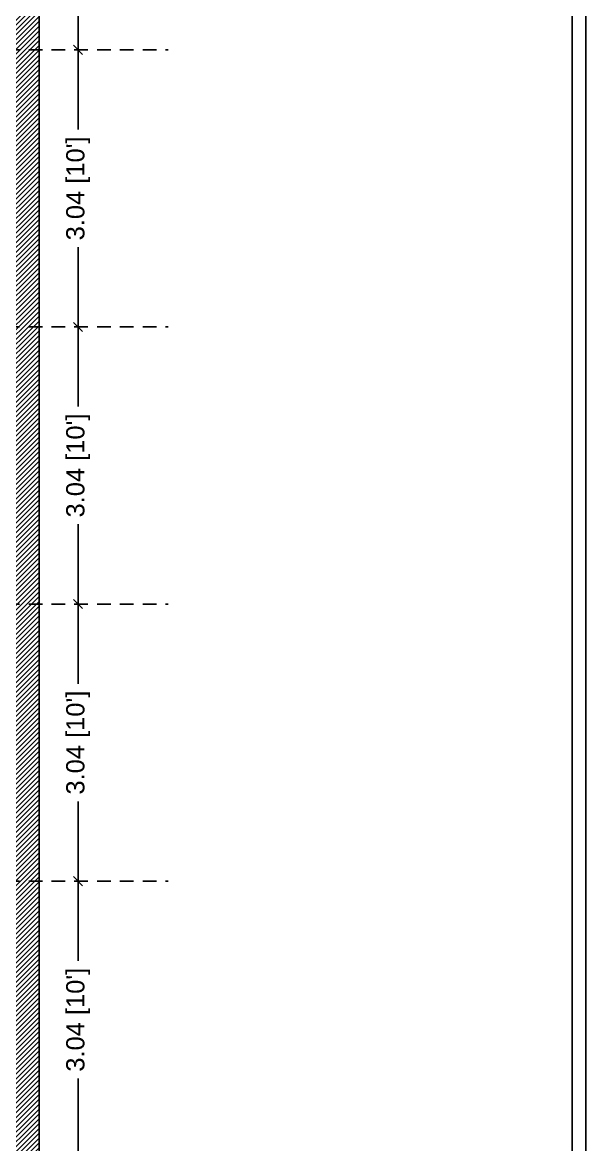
# Model space of a CAD drawing. Header units: metres. Extents: x 0 to 8495, y 0 to 3455.
# Drawn here: x 8300.22 to 8306.47, y 89.07 to 101.38 of the extents above; entities that cross this region are included whole.
import ezdxf

# ---------------------------------------------------------------- set-up
doc = ezdxf.new("R2010")
doc.units = ezdxf.units.M
doc.header["$MEASUREMENT"] = 0
doc.linetypes.add('DASHED', pattern=[0.75, 0.5, -0.25])
doc.layers.get('0').update_dxf_attribs({"lineweight": 18})
doc.layers.add('Columns', color=12, linetype='Continuous', lineweight=25)
doc.styles.add('Annotative', font='arial.ttf')
doc.dimstyles.get("Standard").update_dxf_attribs({"dimtxt": 0.2, "dimasz": 0.1, "dimexe": 0.08, "dimexo": 0.1125, "dimgap": 0.09, "dimtad": 0, "dimtoh": 1, "dimzin": 0, "dimdsep": 46, "dimtxsty": 'Annotative', "dimblk": 'OBLIQUE', "dimcen": 0.09, "dimse1": 1, "dimse2": 1, "dimclrt": 256, "dimadec": 0, "dimazin": 0, "dimtfac": 1, "dimtofl": 0, "dimtmove": 0, "dimatfit": 3, "dimldrblk": 'OBLIQUE', "dimfxl": 1, "dimtolj": 1, "dimtzin": 0, "dimarcsym": 0})

# ---------------------------------------------------------------- blocks, each defined once
blk = doc.blocks.new('_Oblique')
at = {"color": 0, "linetype": 'ByBlock', "lineweight": -2}
blk.add_line((-0.5, -0.5), (0.5, 0.5), dxfattribs=at)
blk = doc.blocks.new('*D185')
at = {"color": 0, "lineweight": -2, "transparency": 16777216}
for p, q in [((8300.828, 91.958), (8300.828, 91.084)), ((8300.828, 88.918), (8300.828, 89.793))]:
    blk.add_line(p, q, dxfattribs=at)
at = {"layer": 'Defpoints', "color": 0, "transparency": 16777216}
for p in [(8300.4, 91.958), (8300.828, 91.958), (8300.4, 88.918)]:
    blk.add_point(p, dxfattribs=at)
at = {"color": 0, "lineweight": -2, "transparency": 16777216, "xscale": 0.1, "yscale": 0.1, "zscale": 0.1}
for p, rotation in [((8300.828, 91.958), 90), ((8300.828, 88.918), 270)]:
    blk.add_blockref('_Oblique', p, dxfattribs=dict(at, rotation=rotation))
at = {"transparency": 16777216, "insert": (8300.828, 90.438), "char_height": 0.2, "attachment_point": 5, "rotation": 90, "style": 'Annotative'}
blk.add_mtext("\\A1;3.04 [10']", dxfattribs=at)
blk = doc.blocks.new('*D186')
at = {"color": 0, "lineweight": -2, "transparency": 16777216}
for p, q in [((8300.828, 94.998), (8300.828, 94.124)), ((8300.828, 91.958), (8300.828, 92.833))]:
    blk.add_line(p, q, dxfattribs=at)
at = {"layer": 'Defpoints', "color": 0, "transparency": 16777216}
for p in [(8300.4, 94.998), (8300.828, 94.998), (8300.4, 91.958)]:
    blk.add_point(p, dxfattribs=at)
at = {"color": 0, "lineweight": -2, "transparency": 16777216, "xscale": 0.1, "yscale": 0.1, "zscale": 0.1}
for p, rotation in [((8300.828, 94.998), 90), ((8300.828, 91.958), 270)]:
    blk.add_blockref('_Oblique', p, dxfattribs=dict(at, rotation=rotation))
at = {"transparency": 16777216, "insert": (8300.828, 93.478), "char_height": 0.2, "attachment_point": 5, "rotation": 90, "style": 'Annotative'}
blk.add_mtext("\\A1;3.04 [10']", dxfattribs=at)
blk = doc.blocks.new('*D187')
at = {"color": 0, "lineweight": -2, "transparency": 16777216}
for p, q in [((8300.828, 98.038), (8300.828, 97.164)), ((8300.828, 94.998), (8300.828, 95.873))]:
    blk.add_line(p, q, dxfattribs=at)
at = {"layer": 'Defpoints', "color": 0, "transparency": 16777216}
for p in [(8300.4, 98.038), (8300.828, 98.038), (8300.4, 94.998)]:
    blk.add_point(p, dxfattribs=at)
at = {"color": 0, "lineweight": -2, "transparency": 16777216, "xscale": 0.1, "yscale": 0.1, "zscale": 0.1}
for p, rotation in [((8300.828, 98.038), 90), ((8300.828, 94.998), 270)]:
    blk.add_blockref('_Oblique', p, dxfattribs=dict(at, rotation=rotation))
at = {"transparency": 16777216, "insert": (8300.828, 96.518), "char_height": 0.2, "attachment_point": 5, "rotation": 90, "style": 'Annotative'}
blk.add_mtext("\\A1;3.04 [10']", dxfattribs=at)
blk = doc.blocks.new('*D188')
at = {"color": 0, "lineweight": -2, "transparency": 16777216}
for p, q in [((8300.828, 101.078), (8300.828, 100.204)), ((8300.828, 98.038), (8300.828, 98.913))]:
    blk.add_line(p, q, dxfattribs=at)
at = {"layer": 'Defpoints', "color": 0, "transparency": 16777216}
for p in [(8300.4, 101.078), (8300.828, 101.078), (8300.4, 98.038)]:
    blk.add_point(p, dxfattribs=at)
at = {"color": 0, "lineweight": -2, "transparency": 16777216, "xscale": 0.1, "yscale": 0.1, "zscale": 0.1}
for p, rotation in [((8300.828, 101.078), 90), ((8300.828, 98.038), 270)]:
    blk.add_blockref('_Oblique', p, dxfattribs=dict(at, rotation=rotation))
at = {"transparency": 16777216, "insert": (8300.828, 99.558), "char_height": 0.2, "attachment_point": 5, "rotation": 90, "style": 'Annotative'}
blk.add_mtext("\\A1;3.04 [10']", dxfattribs=at)
blk = doc.blocks.new('*D189')
at = {"color": 0, "lineweight": -2, "transparency": 16777216}
for p, q in [((8300.828, 104.108), (8300.828, 103.413)), ((8300.828, 101.078), (8300.828, 101.774))]:
    blk.add_line(p, q, dxfattribs=at)
at = {"layer": 'Defpoints', "color": 0, "transparency": 16777216}
for p in [(8300.4, 104.108), (8300.828, 104.108), (8300.4, 101.078)]:
    blk.add_point(p, dxfattribs=at)
at = {"color": 0, "lineweight": -2, "transparency": 16777216, "xscale": 0.1, "yscale": 0.1, "zscale": 0.1}
for p, rotation in [((8300.828, 104.108), 90), ((8300.828, 101.078), 270)]:
    blk.add_blockref('_Oblique', p, dxfattribs=dict(at, rotation=rotation))
at = {"transparency": 16777216, "insert": (8300.828, 102.593), "char_height": 0.2, "attachment_point": 5, "rotation": 90, "style": 'Annotative'}
blk.add_mtext('\\A1;3.03 [9\'-11"]', dxfattribs=at)

msp = doc.modelspace()

# ---------------------------------------------------------------- hatches: boundary and pattern name
h = msp.add_hatch()
h.set_pattern_fill('ANSI31', color=33, scale=0.3)
h.paths.add_polyline_path([(8294.94, 103.208, -0.414214), (8296.755, 101.393), (8296.755, 101.078), (8297.87, 101.078), (8297.87, 103.808), (8291.8, 103.808), (8291.8, 103.001), (8292.1, 103.001), (8292.1, 102.851), (8291.95, 102.851), (8291.95, 102.701), (8291.8, 102.701), (8291.8, 101.378), (8293.125, 101.378, -0.416636)])
h.paths.add_polyline_path([(8297.87, 101.078), (8296.755, 101.078), (8296.755, 98.338), (8297.87, 98.338)])
h.paths.add_polyline_path([(8300.4, 101.078), (8299.65, 101.078), (8299.65, 98.038), (8300.4, 98.038)])
h.paths.add_polyline_path([(8300.4, 103.808), (8297.87, 103.808), (8297.87, 101.078), (8298.17, 101.078), (8298.17, 102.468, -1), (8299.65, 102.468), (8299.65, 101.078), (8300.4, 101.078)])
h.paths.add_polyline_path([(8298.17, 101.078), (8297.87, 101.078), (8297.87, 98.338), (8298.17, 98.338)])
h.paths.add_polyline_path([(8298.17, 98.038), (8297.87, 98.038), (8297.87, 94.998), (8298.17, 94.998)])
h.paths.add_polyline_path([(8300.4, 98.038), (8299.65, 98.038), (8299.65, 94.998), (8300.4, 94.998)])
h.paths.add_polyline_path([(8300.4, 94.998), (8299.65, 94.998), (8299.65, 91.958), (8300.4, 91.958)])
h.paths.add_polyline_path([(8298.17, 94.998), (8297.87, 94.998), (8297.87, 91.958), (8298.17, 91.958)])
h.paths.add_polyline_path([(8298.17, 91.958), (8297.87, 91.958), (8297.87, 89.218), (8298.17, 89.218)])
h.paths.add_polyline_path([(8300.4, 91.958), (8299.65, 91.958), (8299.65, 88.918), (8300.4, 88.918)])
h.paths.add_polyline_path([(8300.4, 88.918), (8299.65, 88.918), (8299.65, 85.268), (8300.4, 85.268)])
h.paths.add_polyline_path([(8300.4, 85.268), (8299.65, 85.268), (8299.65, 83.568, -1), (8298.17, 83.568), (8298.17, 81.008), (8300.4, 81.008)])
h.paths.add_polyline_path([(8292.381, 103.302), (8293.817, 103.302), (8293.817, 103.714), (8292.381, 103.714)], flags=24)
h.paths.add_polyline_path([(8298.383, 103.334), (8299.819, 103.334), (8299.819, 103.746), (8298.383, 103.746)], flags=24)
h.paths.add_polyline_path([(8298.298, 81.152), (8298.942, 81.152), (8298.942, 81.564), (8298.298, 81.564)], flags=24)
h.paths.add_polyline_path([(8298.608, 82.169), (8300.044, 82.169), (8300.044, 82.582), (8298.608, 82.582)], flags=24)

# ---------------------------------------------------------------- linework, layer by layer
at = {"layer": 'Columns', "color": 47, "true_color": 0x866a46}
msp.add_line((8300.4, 103.808), (8300.4, 81.008), dxfattribs=at)
at = {"layer": 'Columns', "color": 6, "linetype": 'DASHED', "ltscale": 0.3}
for p, q in [((8255.787, 101.078), (8301.815, 101.078)), ((8255.787, 98.038), (8301.815, 98.038)), ((8255.787, 94.998), (8301.815, 94.998)), ((8255.787, 91.958), (8301.815, 91.958))]:
    msp.add_line(p, q, dxfattribs=at)
at = {"layer": 'Columns', "color": 0}
msp.add_line((8300.4, 81.008), (8300.4, 101.078), dxfattribs=at)
at = {"layer": 'Columns', "color": 250}
for points in [[(8251.768, 107.706), (8306.392, 107.706), (8306.392, 75.721), (8251.768, 75.721)], [(8306.392, 107.706), (8361.457, 107.706), (8361.457, 75.721), (8306.392, 75.721)], [(8251.918, 107.556), (8306.242, 107.556), (8306.242, 75.871), (8251.918, 75.871)]]:
    msp.add_lwpolyline(points, close=True, dxfattribs=at)

# ---------------------------------------------------------------- dimensions: what is measured, and where the dimension line sits
at = {"color": 0}
for base, p1, p2, picture, middle in [((8300.828, 104.108), (8300.4, 101.078), (8300.4, 104.108), '*D189', (8300.828, 102.593)), ((8300.828, 101.078), (8300.4, 98.038), (8300.4, 101.078), '*D188', (8300.828, 99.558)), ((8300.828, 98.038), (8300.4, 94.998), (8300.4, 98.038), '*D187', (8300.828, 96.518)), ((8300.828, 94.998), (8300.4, 91.958), (8300.4, 94.998), '*D186', (8300.828, 93.478)), ((8300.828, 91.958), (8300.4, 88.918), (8300.4, 91.958), '*D185', (8300.828, 90.438))]:
    dim = msp.add_linear_dim(base=base, p1=p1, p2=p2, angle=90, dimstyle='Standard', dxfattribs=at)
    dim.commit()
    dim.dimension.update_dxf_attribs({"geometry": picture, "text_midpoint": middle})

doc.saveas('drawing.dxf')
